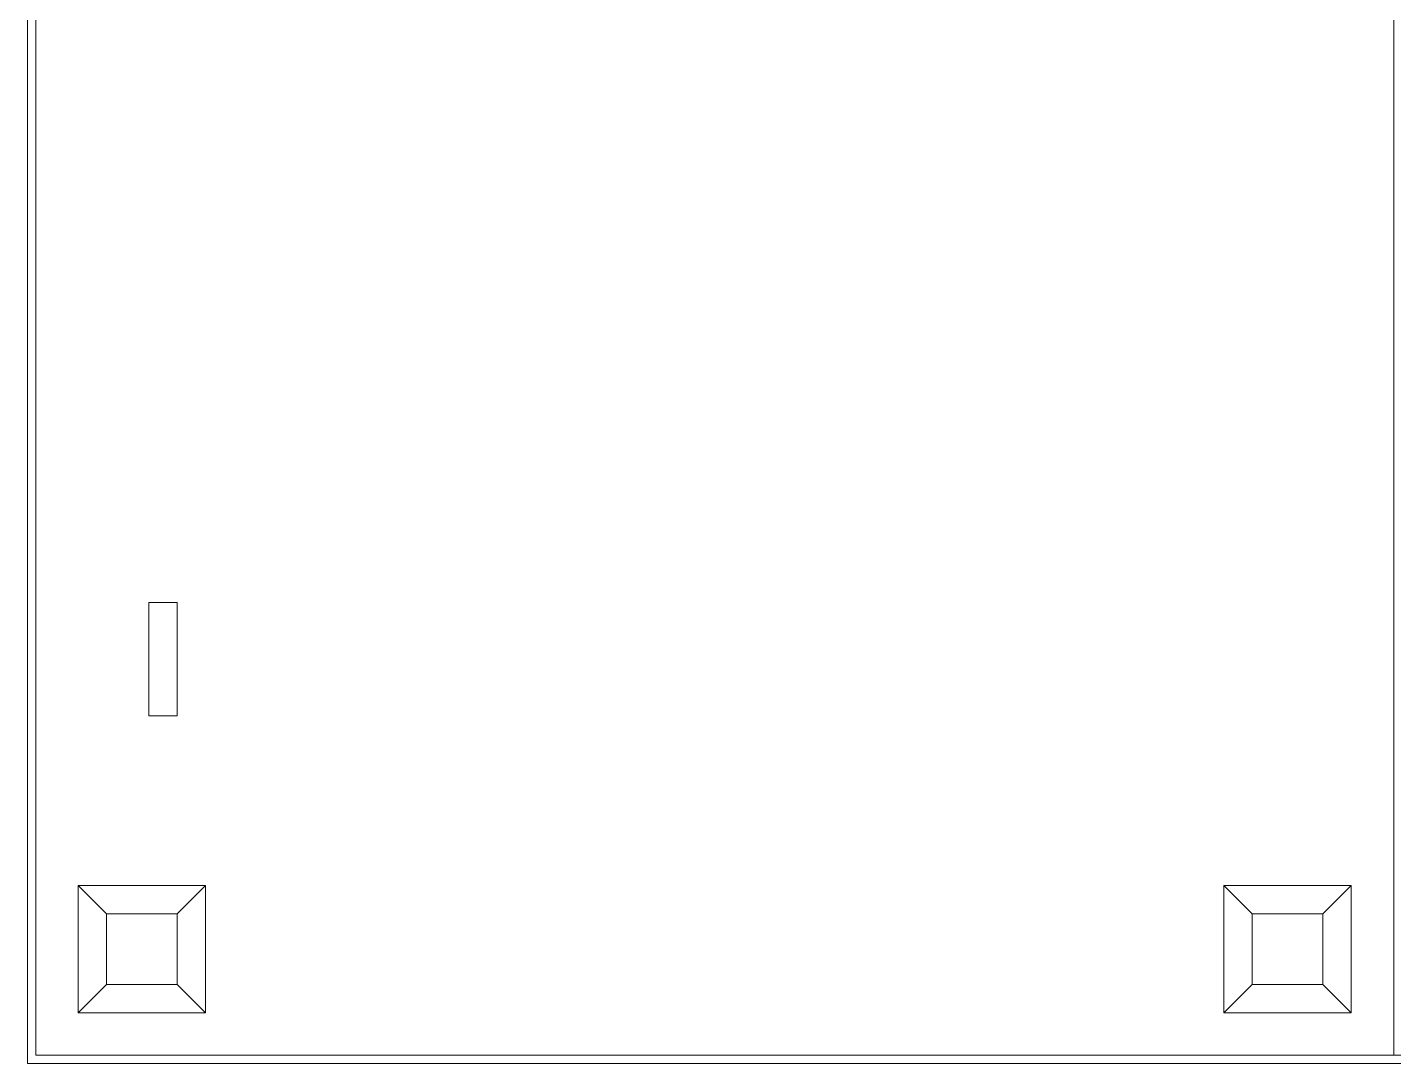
# Model space of a CAD drawing. Header units: metres. Extents: x 147 to 427, y -16 to 162.
# Drawn here: x 176.6206 to 177.1036, y 82.9957 to 83.3621 of the extents above; entities that cross this region are included whole.
import ezdxf

# ---------------------------------------------------------------- set-up
doc = ezdxf.new("R2010")
doc.units = ezdxf.units.M
doc.layers.add('P-SANR-FIXT', color=7, linetype='Continuous', lineweight=5)

# ---------------------------------------------------------------- blocks, each defined once
blk = doc.blocks.new('UT_Bebedouro Industrial - UT_Bebedouro Industrial-3662647-BANHEIROS E VESTIÁRIO')
at = {"layer": 'P-SANR-FIXT', "color": 9, "true_color": 0xc0c0c0}
for p, q in [((0.343, 0.243), (-0.343, 0.243)), ((-0.343, 0.243), (-0.343, -0.243)), ((-0.34, -0.24), (-0.34, 0.24)), ((-0.34, 0.24), (0.34, 0.24)), ((0.34, 0.24), (-0.34, 0.24)), ((-0.34, 0.24), (-0.34, -0.24)), ((0.34, -0.24), (-0.34, -0.24)), ((-0.34, -0.24), (0.34, -0.24))]:
    blk.add_line(p, q, dxfattribs=at)
at = {"layer": 'P-SANR-FIXT', "color": 254, "true_color": 0xd3d3d3}
for p, q in [((-0.343, -0.243), (-0.343, 0.243)), ((-0.343, 0.243), (0.343, 0.243)), ((-0.28, 0.225), (-0.325, 0.225)), ((-0.325, 0.225), (-0.325, 0.18)), ((-0.28, 0.18), (-0.28, 0.225)), ((-0.22, 0.2), (-0.22, 0.19)), ((-0.18, 0.2), (-0.22, 0.2)), ((-0.18, 0.19), (-0.18, 0.2)), ((-0.22, 0.19), (-0.18, 0.19)), ((-0.325, 0.18), (-0.28, 0.18)), ((-0.28, -0.18), (-0.325, -0.18)), ((-0.325, -0.18), (-0.325, -0.225)), ((-0.28, -0.225), (-0.28, -0.18)), ((-0.325, -0.225), (-0.28, -0.225)), ((-0.34, -0.24299), (-0.34, -0.24))]:
    blk.add_line(p, q, dxfattribs=at)
at = {"layer": 'P-SANR-FIXT', "color": 254, "true_color": 0xe0e0e0}
for p, q in [((0.34, 0.24), (-0.34, 0.24)), ((-0.34, 0.24), (-0.34, -0.24)), ((-0.34, -0.24), (-0.34, 0.24)), ((-0.34, 0.24), (0.1875, 0.24)), ((-0.28, 0.225), (-0.325, 0.225)), ((-0.325, 0.225), (-0.325, 0.18)), ((-0.325, 0.18), (-0.325, 0.225)), ((-0.325, 0.225), (-0.28, 0.225)), ((-0.28, 0.18), (-0.28, 0.225)), ((-0.28, 0.225), (-0.28, 0.18)), ((-0.19482, 0.2), (-0.22, 0.2)), ((-0.18586, 0.2), (-0.19482, 0.2)), ((-0.18068, 0.2), (-0.18586, 0.2)), ((-0.18, 0.2), (-0.18068, 0.2)), ((-0.22, 0.19), (-0.21732, 0.19)), ((-0.21732, 0.19), (-0.21, 0.19)), ((-0.21, 0.19), (-0.19, 0.19)), ((-0.19, 0.19), (-0.18586, 0.19)), ((-0.18586, 0.19), (-0.18068, 0.19)), ((-0.18068, 0.19), (-0.18, 0.19)), ((-0.325, 0.18), (-0.28, 0.18)), ((-0.28, 0.18), (-0.325, 0.18)), ((-0.325, -0.18), (-0.325, -0.225)), ((-0.28, -0.18), (-0.325, -0.18)), ((-0.325, -0.225), (-0.325, -0.18)), ((-0.325, -0.18), (-0.28, -0.18)), ((-0.28, -0.225), (-0.28, -0.18)), ((-0.28, -0.18), (-0.28, -0.225)), ((-0.325, -0.225), (-0.28, -0.225)), ((-0.28, -0.225), (-0.325, -0.225)), ((-0.34, -0.24), (-0.34, -0.24299)), ((-0.34, -0.24), (-0.23844, -0.24)), ((-0.34, -0.24), (0.34, -0.24)), ((-0.23844, -0.24), (-0.1715, -0.24)), ((-0.1715, -0.24), (-0.14919, -0.24)), ((-0.14919, -0.24), (-0.04463, -0.24)), ((-0.04463, -0.24), (0, -0.24)), ((0, -0.24), (0.03865, -0.24))]:
    blk.add_line(p, q, dxfattribs=at)
at = {"layer": 'P-SANR-FIXT', "color": 254, "true_color": 0xe9e9e9}
for p, q in [((-0.315, 0.215), (-0.325, 0.225)), ((-0.28, 0.225), (-0.29, 0.215)), ((-0.315, 0.215), (-0.29, 0.215)), ((-0.315, 0.19), (-0.315, 0.215)), ((-0.29, 0.215), (-0.29, 0.19)), ((-0.315, 0.19), (-0.325, 0.18)), ((-0.29, 0.19), (-0.315, 0.19)), ((-0.29, 0.19), (-0.28, 0.18)), ((-0.325, -0.18), (-0.315, -0.19)), ((-0.28, -0.18), (-0.29, -0.19)), ((-0.315, -0.215), (-0.315, -0.19)), ((-0.315, -0.19), (-0.29, -0.19)), ((-0.29, -0.19), (-0.29, -0.215)), ((-0.325, -0.225), (-0.315, -0.215)), ((-0.29, -0.215), (-0.315, -0.215)), ((-0.29, -0.215), (-0.28, -0.225)), ((-0.34, -0.24), (-0.23844, -0.24)), ((-0.23844, -0.24), (-0.34, -0.24)), ((-0.23844, -0.24), (-0.23246, -0.24)), ((-0.23844, -0.24), (-0.21719, -0.24)), ((-0.23246, -0.24), (-0.21743, -0.24)), ((-0.21693, -0.24), (-0.21719, -0.24)), ((-0.21621, -0.24), (-0.21681, -0.24)), ((-0.21373, -0.24), (-0.21603, -0.24)), ((-0.20531, -0.24), (-0.21373, -0.24)), ((-0.21147, -0.24), (-0.21272, -0.24)), ((-0.19977, -0.24), (-0.20499, -0.24)), ((-0.19969, -0.24), (-0.20307, -0.24)), ((-0.18264, -0.24), (-0.19977, -0.24)), ((-0.18455, -0.24), (-0.18794, -0.24)), ((-0.1716, -0.24), (-0.18231, -0.24)), ((-0.17444, -0.24), (-0.17616, -0.24)), ((-0.17081, -0.24), (-0.17142, -0.24)), ((-0.17044, -0.24), (-0.1707, -0.24)), ((-0.17044, -0.24), (-0.14919, -0.24)), ((-0.1702, -0.24), (-0.15517, -0.24)), ((-0.15517, -0.24), (-0.14919, -0.24)), ((-0.14919, -0.24), (-0.04463, -0.24)), ((-0.04463, -0.24), (-0.14919, -0.24)), ((-0.04463, -0.24), (-0.02362, -0.24)), ((-0.04463, -0.24), (-0.02337, -0.24)), ((-0.02311, -0.24), (-0.02337, -0.24)), ((-0.0224, -0.24), (-0.023, -0.24)), ((-0.01626, -0.24), (-0.02222, -0.24)), ((-0.01766, -0.24), (-0.01891, -0.24)), ((-0.0115, -0.24), (-0.01626, -0.24)), ((0, -0.24), (-0.01118, -0.24)), ((-0.00588, -0.24), (-0.00926, -0.24)), ((0.01118, -0.24), (0, -0.24)), ((0.00926, -0.24), (0.00588, -0.24)), ((0.02222, -0.24), (0.0115, -0.24)), ((0.01891, -0.24), (0.01766, -0.24)), ((0.023, -0.24), (0.0224, -0.24)), ((0.02337, -0.24), (0.02311, -0.24))]:
    blk.add_line(p, q, dxfattribs=at)
at = {"layer": 'P-SANR-FIXT', "color": 7, "true_color": 0xefefef}
for p, q in [((-0.23844, -0.24), (-0.21719, -0.24)), ((-0.21719, -0.24), (-0.23844, -0.24)), ((-0.21693, -0.24), (-0.21715, -0.24)), ((-0.21272, -0.24), (-0.21688, -0.24)), ((-0.21638, -0.24), (-0.21688, -0.24)), ((-0.21458, -0.24), (-0.21531, -0.24)), ((-0.20537, -0.24), (-0.21458, -0.24)), ((-0.20591, -0.24), (-0.21147, -0.24)), ((-0.20307, -0.24), (-0.20554, -0.24)), ((-0.19978, -0.24), (-0.20456, -0.24)), ((-0.18794, -0.24), (-0.19969, -0.24)), ((-0.19381, -0.24), (-0.19938, -0.24)), ((-0.18825, -0.24), (-0.19381, -0.24)), ((-0.18306, -0.24), (-0.18784, -0.24)), ((-0.18208, -0.24), (-0.18455, -0.24)), ((-0.17519, -0.24), (-0.18225, -0.24)), ((-0.17616, -0.24), (-0.18171, -0.24)), ((-0.17231, -0.24), (-0.17519, -0.24)), ((-0.17075, -0.24), (-0.17444, -0.24)), ((-0.17081, -0.24), (-0.17142, -0.24)), ((-0.17075, -0.24), (-0.17125, -0.24)), ((-0.17047, -0.24), (-0.1707, -0.24)), ((-0.17044, -0.24), (-0.14919, -0.24)), ((-0.14919, -0.24), (-0.17044, -0.24)), ((-0.04463, -0.24), (-0.02337, -0.24)), ((-0.02337, -0.24), (-0.04463, -0.24)), ((-0.02311, -0.24), (-0.02334, -0.24)), ((-0.01891, -0.24), (-0.02306, -0.24)), ((-0.02257, -0.24), (-0.02306, -0.24)), ((-0.01862, -0.24), (-0.0215, -0.24)), ((-0.01156, -0.24), (-0.01862, -0.24)), ((-0.0121, -0.24), (-0.01766, -0.24)), ((-0.00926, -0.24), (-0.01173, -0.24)), ((-0.00597, -0.24), (-0.01075, -0.24)), ((0.00588, -0.24), (-0.00588, -0.24)), ((0.00556, -0.24), (-0.00556, -0.24)), ((0.01075, -0.24), (0.00597, -0.24)), ((0.01173, -0.24), (0.00926, -0.24)), ((0.0215, -0.24), (0.01156, -0.24)), ((0.01766, -0.24), (0.0121, -0.24)), ((0.02306, -0.24), (0.01891, -0.24)), ((0.023, -0.24), (0.0224, -0.24)), ((0.02306, -0.24), (0.02257, -0.24)), ((0.02334, -0.24), (0.02311, -0.24))]:
    blk.add_line(p, q, dxfattribs=at)
at = {"layer": 'P-SANR-FIXT', "color": 7, "true_color": 0xf3f3f3}
for p, q in [((-0.21697, -0.24), (-0.21613, -0.24)), ((-0.21681, -0.24), (-0.21613, -0.24)), ((-0.21621, -0.24), (-0.21681, -0.24)), ((-0.21272, -0.24), (-0.21638, -0.24)), ((-0.21604, -0.24), (-0.21538, -0.24)), ((-0.21603, -0.24), (-0.21531, -0.24)), ((-0.21547, -0.24), (-0.21603, -0.24)), ((-0.20537, -0.24), (-0.21531, -0.24)), ((-0.21124, -0.24), (-0.21373, -0.24)), ((-0.20591, -0.24), (-0.21251, -0.24)), ((-0.1998, -0.24), (-0.2051, -0.24)), ((-0.19978, -0.24), (-0.20456, -0.24)), ((-0.19977, -0.24), (-0.20284, -0.24)), ((-0.18821, -0.24), (-0.19941, -0.24)), ((-0.18825, -0.24), (-0.19938, -0.24)), ((-0.18478, -0.24), (-0.18786, -0.24)), ((-0.18306, -0.24), (-0.18784, -0.24)), ((-0.18253, -0.24), (-0.18783, -0.24)), ((-0.17231, -0.24), (-0.18225, -0.24)), ((-0.17512, -0.24), (-0.18171, -0.24)), ((-0.17505, -0.24), (-0.17638, -0.24)), ((-0.17125, -0.24), (-0.1749, -0.24)), ((-0.1715, -0.24), (-0.17065, -0.24)), ((-0.1715, -0.24), (-0.17081, -0.24)), ((-0.02316, -0.24), (-0.02231, -0.24)), ((-0.023, -0.24), (-0.02231, -0.24)), ((-0.0224, -0.24), (-0.023, -0.24)), ((-0.01891, -0.24), (-0.02257, -0.24)), ((-0.02223, -0.24), (-0.02157, -0.24)), ((-0.02222, -0.24), (-0.0215, -0.24)), ((-0.02166, -0.24), (-0.02222, -0.24)), ((-0.02077, -0.24), (-0.0215, -0.24)), ((-0.01862, -0.24), (-0.02077, -0.24)), ((-0.01743, -0.24), (-0.01992, -0.24)), ((-0.0162, -0.24), (-0.01869, -0.24)), ((-0.01156, -0.24), (-0.01862, -0.24)), ((-0.0121, -0.24), (-0.01582, -0.24)), ((-0.00598, -0.24), (-0.01128, -0.24)), ((-0.00597, -0.24), (-0.01075, -0.24)), ((-0.00595, -0.24), (-0.00903, -0.24)), ((0.0056, -0.24), (-0.0056, -0.24)), ((0.00556, -0.24), (-0.00556, -0.24)), ((0.00903, -0.24), (0.00595, -0.24)), ((0.01075, -0.24), (0.00597, -0.24)), ((0.01128, -0.24), (0.00598, -0.24)), ((0.01862, -0.24), (0.01156, -0.24)), ((0.01869, -0.24), (0.0121, -0.24)), ((0.01992, -0.24), (0.01743, -0.24)), ((0.0215, -0.24), (0.01862, -0.24)), ((0.02257, -0.24), (0.01891, -0.24)), ((0.02231, -0.24), (0.02316, -0.24)), ((0.02231, -0.24), (0.023, -0.24))]:
    blk.add_line(p, q, dxfattribs=at)
at = {"layer": 'P-SANR-FIXT', "color": 7, "true_color": 0xf6f6f6}
for p, q in [((-0.21681, -0.24), (-0.21613, -0.24)), ((-0.21613, -0.24), (-0.21681, -0.24)), ((-0.21603, -0.24), (-0.21531, -0.24)), ((-0.21531, -0.24), (-0.21603, -0.24)), ((-0.21373, -0.24), (-0.21475, -0.24)), ((-0.21471, -0.24), (-0.21297, -0.24)), ((-0.21458, -0.24), (-0.21272, -0.24)), ((-0.2127, -0.24), (-0.20571, -0.24)), ((-0.21243, -0.24), (-0.20531, -0.24)), ((-0.20531, -0.24), (-0.21124, -0.24)), ((-0.20495, -0.24), (-0.20003, -0.24)), ((-0.20284, -0.24), (-0.2046, -0.24)), ((-0.20456, -0.24), (-0.19977, -0.24)), ((-0.19962, -0.24), (-0.188, -0.24)), ((-0.18824, -0.24), (-0.19939, -0.24)), ((-0.19938, -0.24), (-0.18825, -0.24)), ((-0.18786, -0.24), (-0.18306, -0.24)), ((-0.1876, -0.24), (-0.18267, -0.24)), ((-0.18302, -0.24), (-0.18478, -0.24)), ((-0.18231, -0.24), (-0.17519, -0.24)), ((-0.17755, -0.24), (-0.18231, -0.24)), ((-0.18192, -0.24), (-0.17493, -0.24)), ((-0.17638, -0.24), (-0.17755, -0.24)), ((-0.17465, -0.24), (-0.17389, -0.24)), ((-0.17389, -0.24), (-0.17455, -0.24)), ((-0.17442, -0.24), (-0.17371, -0.24)), ((-0.17305, -0.24), (-0.17231, -0.24)), ((-0.17292, -0.24), (-0.17224, -0.24)), ((-0.17216, -0.24), (-0.17288, -0.24)), ((-0.1715, -0.24), (-0.17081, -0.24)), ((-0.17081, -0.24), (-0.1715, -0.24)), ((-0.023, -0.24), (-0.02231, -0.24)), ((-0.02231, -0.24), (-0.023, -0.24)), ((-0.02222, -0.24), (-0.0215, -0.24)), ((-0.0215, -0.24), (-0.02222, -0.24)), ((-0.01992, -0.24), (-0.02094, -0.24)), ((-0.0209, -0.24), (-0.01916, -0.24)), ((-0.02077, -0.24), (-0.01891, -0.24)), ((-0.01888, -0.24), (-0.01599, -0.24)), ((-0.01862, -0.24), (-0.01562, -0.24)), ((-0.01568, -0.24), (-0.01743, -0.24)), ((-0.01558, -0.24), (-0.0119, -0.24)), ((-0.0115, -0.24), (-0.01529, -0.24)), ((-0.0152, -0.24), (-0.0115, -0.24)), ((-0.01114, -0.24), (-0.00621, -0.24)), ((-0.00903, -0.24), (-0.01079, -0.24)), ((-0.01075, -0.24), (-0.00595, -0.24)), ((-0.00581, -0.24), (0.00581, -0.24)), ((0.00557, -0.24), (-0.00557, -0.24)), ((-0.00556, -0.24), (0.00556, -0.24)), ((0.00595, -0.24), (0.01075, -0.24)), ((0.00621, -0.24), (0.01114, -0.24)), ((0.01079, -0.24), (0.00903, -0.24)), ((0.0115, -0.24), (0.01862, -0.24)), ((0.01743, -0.24), (0.0115, -0.24)), ((0.0119, -0.24), (0.01888, -0.24)), ((0.01891, -0.24), (0.01992, -0.24)), ((0.01916, -0.24), (0.02011, -0.24)), ((0.02077, -0.24), (0.0215, -0.24)), ((0.0209, -0.24), (0.02157, -0.24)), ((0.02166, -0.24), (0.02094, -0.24)), ((0.02231, -0.24), (0.023, -0.24)), ((0.023, -0.24), (0.02231, -0.24))]:
    blk.add_line(p, q, dxfattribs=at)
at = {"layer": 'P-SANR-FIXT', "color": 7, "true_color": 0xf8f8f8}
for p, q in [((-0.21458, -0.24), (-0.21272, -0.24)), ((-0.21272, -0.24), (-0.21458, -0.24)), ((-0.21243, -0.24), (-0.20531, -0.24)), ((-0.20531, -0.24), (-0.21243, -0.24)), ((-0.20456, -0.24), (-0.19977, -0.24)), ((-0.19977, -0.24), (-0.20456, -0.24)), ((-0.19938, -0.24), (-0.18825, -0.24)), ((-0.18825, -0.24), (-0.19938, -0.24)), ((-0.18786, -0.24), (-0.18306, -0.24)), ((-0.18306, -0.24), (-0.18786, -0.24)), ((-0.18231, -0.24), (-0.17519, -0.24)), ((-0.17519, -0.24), (-0.18231, -0.24)), ((-0.17465, -0.24), (-0.17389, -0.24)), ((-0.17389, -0.24), (-0.17465, -0.24)), ((-0.17305, -0.24), (-0.17231, -0.24)), ((-0.17231, -0.24), (-0.17305, -0.24)), ((-0.02077, -0.24), (-0.01891, -0.24)), ((-0.01891, -0.24), (-0.02077, -0.24)), ((-0.01862, -0.24), (-0.01562, -0.24)), ((-0.01562, -0.24), (-0.01862, -0.24)), ((-0.0152, -0.24), (-0.0115, -0.24)), ((-0.0115, -0.24), (-0.0152, -0.24)), ((-0.01075, -0.24), (-0.00595, -0.24)), ((-0.00595, -0.24), (-0.01075, -0.24)), ((-0.00556, -0.24), (0.00556, -0.24)), ((0.00556, -0.24), (-0.00556, -0.24)), ((0.00595, -0.24), (0.01075, -0.24)), ((0.01075, -0.24), (0.00595, -0.24)), ((0.0115, -0.24), (0.01862, -0.24)), ((0.01862, -0.24), (0.0115, -0.24)), ((0.01891, -0.24), (0.01992, -0.24)), ((0.01992, -0.24), (0.01891, -0.24)), ((0.02077, -0.24), (0.0215, -0.24)), ((0.0215, -0.24), (0.02077, -0.24))]:
    blk.add_line(p, q, dxfattribs=at)

msp = doc.modelspace()

# ---------------------------------------------------------------- block references
at = {"layer": 'P-SANR-FIXT', "color": 254, "true_color": 0xe0e0e0, "rotation": 89.99999999999953}
msp.add_blockref('UT_Bebedouro Industrial - UT_Bebedouro Industrial-3662647-BANHEIROS E VESTIÁRIO', (176.86357, 83.3387), dxfattribs=at)

doc.saveas('drawing.dxf')
